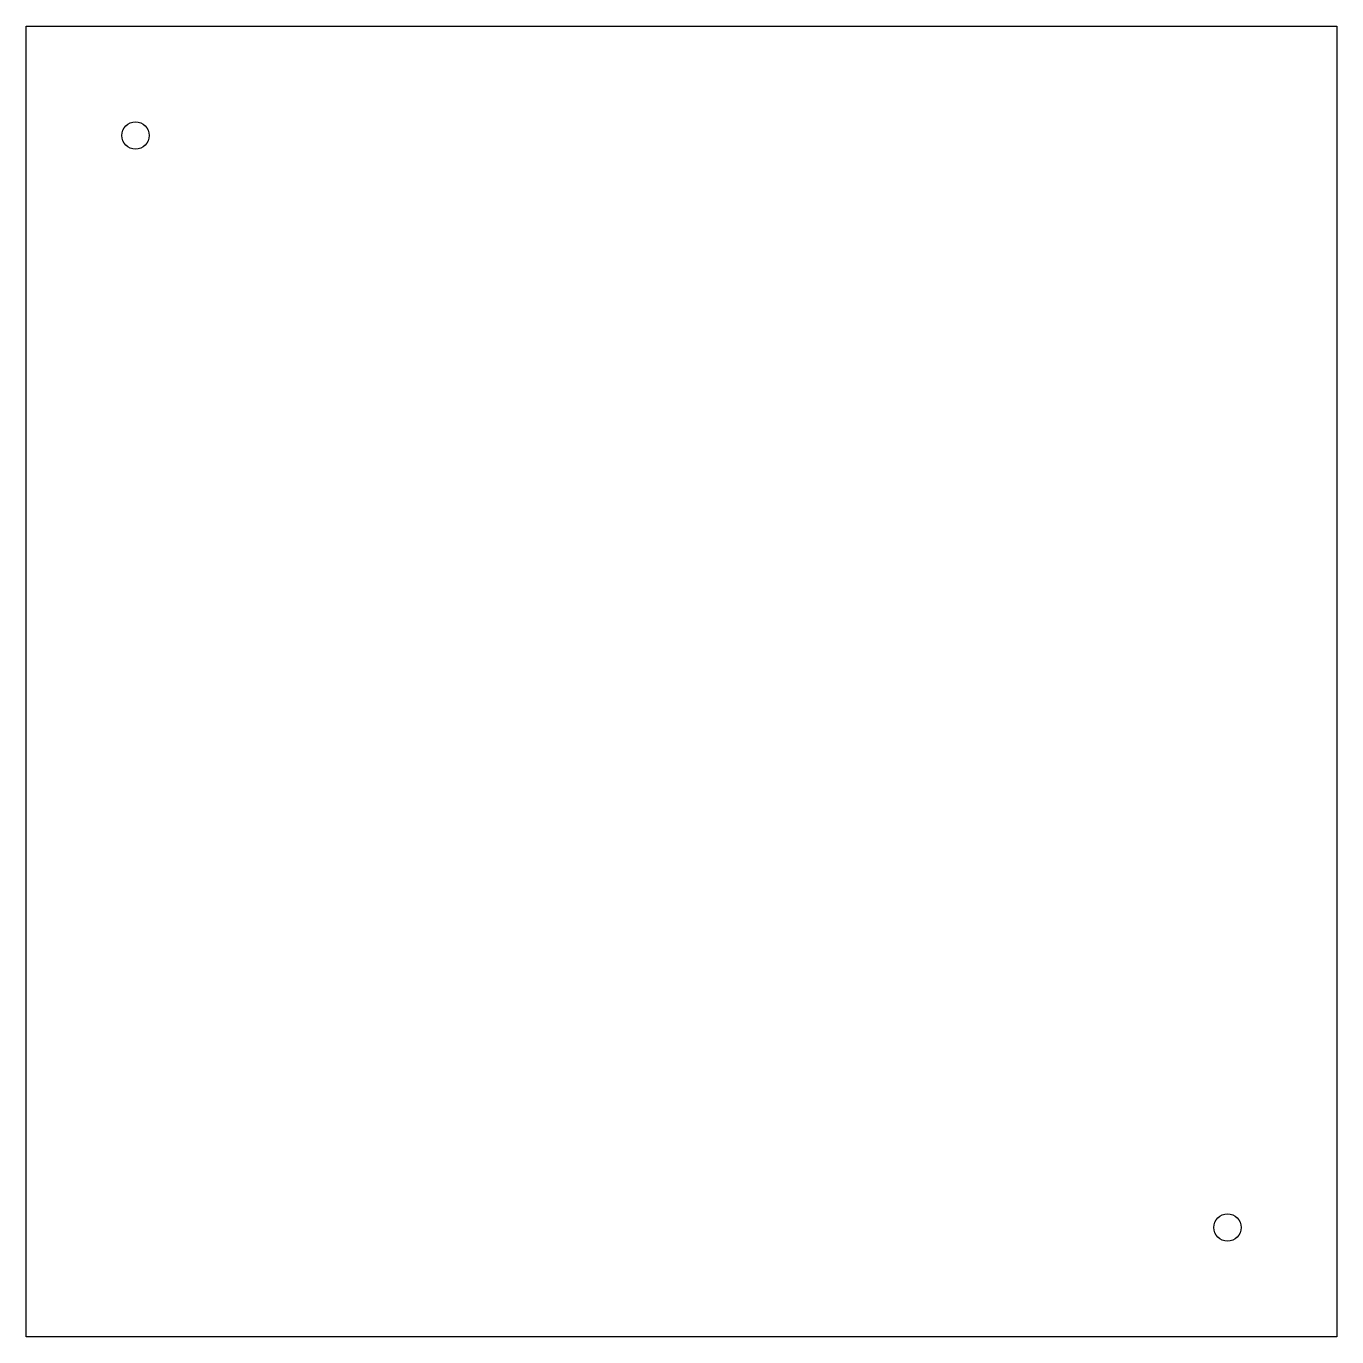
# Model space of a CAD drawing. Header units: inches. Extents: x 3 to 15, y -12 to 0.
import ezdxf

# ---------------------------------------------------------------- set-up
doc = ezdxf.new("R2010")
doc.units = ezdxf.units.IN
doc.layers.get('0').update_dxf_attribs({"linetype": 'CONTINUOUS'})

msp = doc.modelspace()

# ---------------------------------------------------------------- linework, layer by layer
msp.add_lwpolyline([(15, -12), (3, -12), (3, 0), (15, 0)], close=True)
for centre in [(4, -1), (14, -11)]:
    msp.add_circle(centre, 0.125)

doc.saveas('drawing.dxf')
